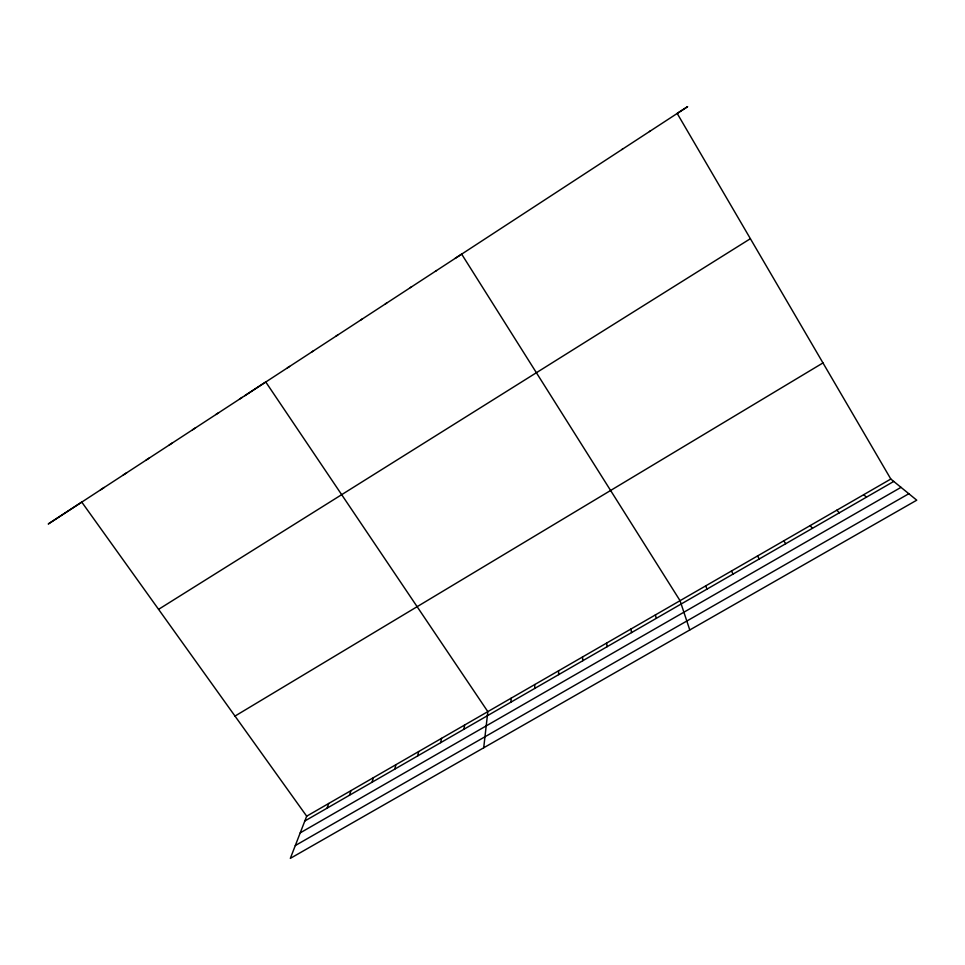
<?xml version="1.0" encoding="UTF-8"?>
<svg xmlns="http://www.w3.org/2000/svg" width="965" height="965" viewBox="0 0 965 965"><rect width="100%" height="100%" fill="white"/><g stroke="black" fill="none" stroke-linecap="round" stroke-linejoin="round"><path stroke-width="1.45" d="M534.719 688.443L534.803 684.523M510.943 702.146L511.233 698.129M483.706 747.791L487.832 711.639L265.749 381.971L244.833 395.674M463.948 729.25L464.599 725.041M440.703 742.652L441.536 738.346M417.64 755.945L418.653 751.566M394.745 769.153L395.927 764.678M372.02 782.253L373.383 777.694M349.451 795.256L350.983 790.612M327.063 808.175L328.751 803.447M306.689 816.185L290.332 858.368L916.75 500.184L890.816 479.038L677.177 113.412L687.647 106.633L48.25 523.995L81.76 502.077L306.689 816.185L890.816 479.038M455.118 258.415L461.644 254.109L680.06 600.688L689.782 629.964M385.349 303.915L386.724 303.01M410.33 287.606L411.5 286.834M435.517 271.165L436.469 270.538M123.231 475.009L126.705 472.741M146.137 460.052L149.43 457.905M169.225 444.986L172.337 442.947M192.493 429.799L195.425 427.881M215.931 414.504L218.681 412.694M239.561 399.076L242.131 397.399M287.389 367.858L289.572 366.435M311.586 352.068L313.565 350.765M335.977 336.146L337.762 334.976M360.56 320.091L362.14 319.053M100.505 489.846L104.148 487.47M649.433 131.53L650.362 130.926M621.918 149.491L622.594 149.056M158.574 609.349L750.384 238.693M235.002 716.078L822.976 362.924M304.819 820.998L893.759 481.426M300.224 832.855L901.021 487.349M295.302 845.545L908.837 493.718M863.723 494.671L866.425 497.192M836.848 510.183L839.309 512.825M810.19 525.575L812.421 528.325M783.749 540.834L785.739 543.705M757.513 555.973L759.286 558.964M731.494 570.99L733.038 574.103M705.668 585.9L706.995 589.108M655.392 614.922L656.284 618.348M630.905 629.047L631.593 632.582M606.611 643.076L607.094 646.707M582.498 656.996L582.788 660.723M558.566 670.808L558.663 674.644"/></g></svg>
